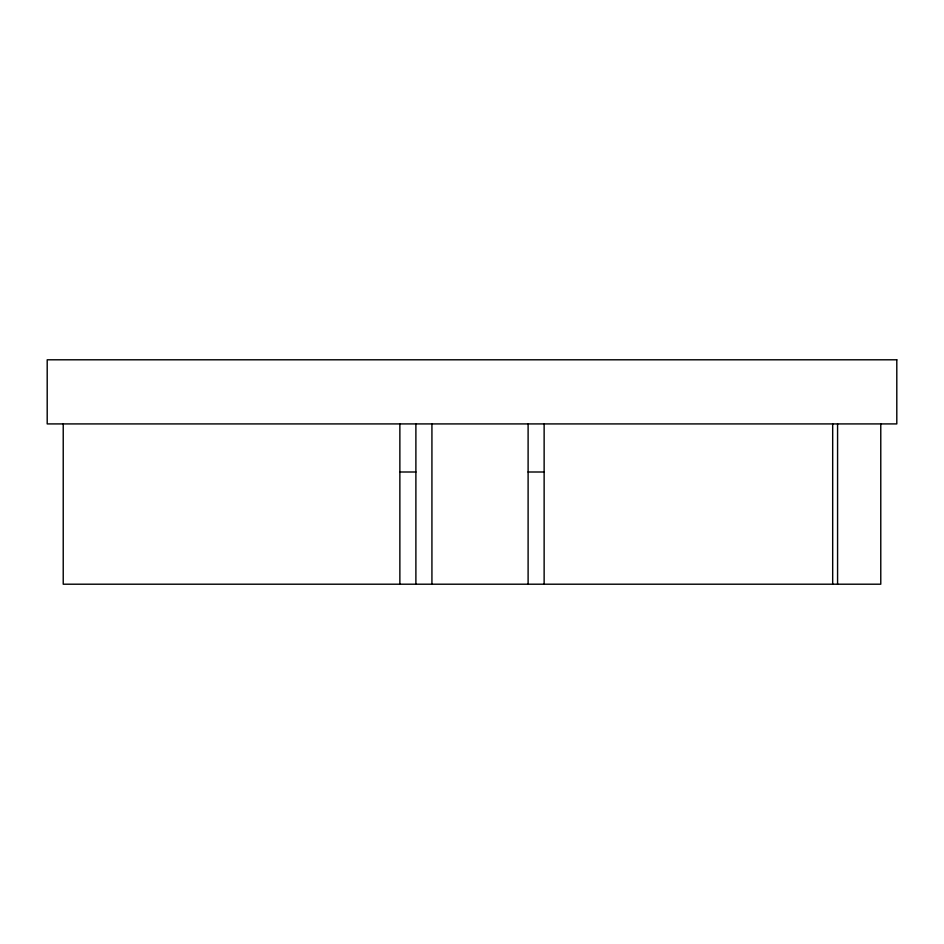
<?xml version="1.0" encoding="UTF-8"?>
<svg xmlns="http://www.w3.org/2000/svg" width="944" height="944" viewBox="0 0 944 944"><rect width="100%" height="100%" fill="white"/><g stroke="black" fill="none" stroke-linecap="round" stroke-linejoin="round"><path stroke-width="1.42" d="M399.867 472L415.891 472M528.109 472L544.133 472M880.776 423.915L880.776 584.206L63.224 584.206L63.224 423.915M837.576 423.915L837.576 584.206M832.679 423.915L832.679 584.206M544.133 423.915L544.133 584.206M528.109 423.915L528.109 584.206M431.927 423.915L431.927 584.206M415.891 423.915L415.891 584.206M399.867 423.915L399.867 584.206M896.8 359.794L47.2 359.794L47.2 423.915L896.8 423.915L896.8 359.794"/></g></svg>
